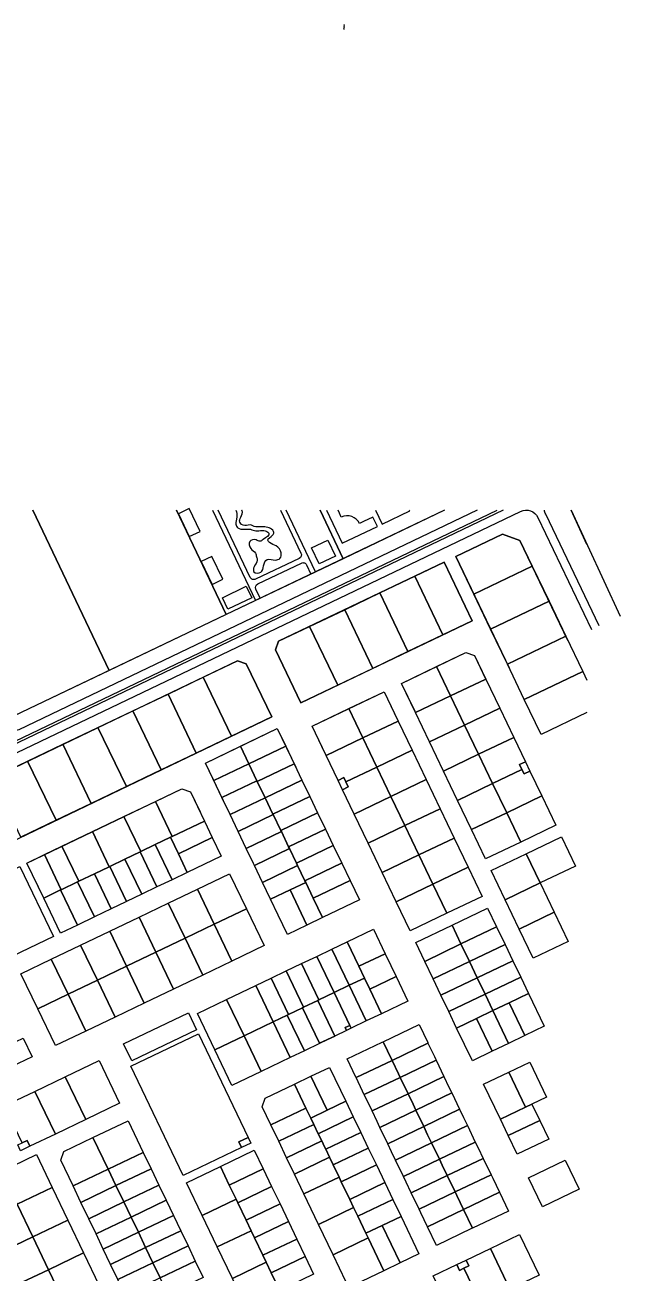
# Model space of a CAD drawing. Header units: metres. Extents: x 678805 to 1359287, y 2747329 to 5497370.
# Drawn here: x 680379 to 680838, y 2749093 to 2750056 of the extents above; entities that cross this region are included whole.
import ezdxf

# ---------------------------------------------------------------- set-up
doc = ezdxf.new("R2010")
doc.units = ezdxf.units.M
for name, color, linetype in [('00_XREF_TWQ_URBAN CONTEXT', 7, 'Continuous'), ('XREF_MON_EIT SUPPORT$0$L-Edif', 6, 'Continuous'), ('XREF_MON_EIT SUPPORT$0$L-Límite Acera', 9, 'Continuous'), ('XREF_MON_EIT SUPPORT$0$L-Límite Parcela', 5, 'Continuous'), ('XREF_MON_EIT SUPPORT$0$L-Límite Parcela Interior', 254, 'Continuous'), ('XREF_MON_URBAN CONTEXT$0$Parcel', 7, 'Continuous'), ('XREF_MON_URBAN CONTEXT$0$XREF_MON_EIT SUPPORT', 7, 'Continuous'), ('XREF_MON_WATERFEATURE$0$00_WF_Supply', 170, 'Continuous')]:
    doc.layers.add(name, color=color, linetype=linetype)
doc.layers.add('02-L-Waterfeatures 01', color=7, linetype='Continuous', true_color=0x4da6ff)

# ---------------------------------------------------------------- blocks, each defined once
blk = doc.blocks.new('XREF_MON_EIT SUPPORT')
at = {"layer": 'XREF_MON_EIT SUPPORT$0$L-Edif'}
for points in [[(680506.09, 2749682.64), (680497.8, 2749678.68), (680506.19, 2749661.1), (680514.48, 2749665.06)], [(680600.57, 2749652.24), (680613.09, 2749658.21), (680618.9, 2749646.03), (680606.38, 2749640.06)], [(680523.72, 2749645.71), (680515.43, 2749641.75), (680523.82, 2749624.17), (680532.11, 2749628.13)], [(680531.72, 2749613.91), (680550.16, 2749622.72), (680554.4, 2749613.83), (680535.96, 2749605.03)]]:
    blk.add_lwpolyline(points, close=True, dxfattribs=at)
blk.add_lwpolyline([(680612.1, 2749681.33), (680624.24, 2749655.91), (680651.31, 2749668.83), (680647.86, 2749676.05), (680640.65, 2749672.61), (680637.5, 2749671.1, 0.414214), (680623.48, 2749676.06), (680621.98, 2749679.21), (680620.97, 2749681.33)], format="xyb", dxfattribs=at)
blk.add_lwpolyline([(680649.82, 2749681.33), (680654.96, 2749670.57), (680676.37, 2749680.8), (680676.12, 2749681.33)], dxfattribs=at)
at = {"layer": 'XREF_MON_EIT SUPPORT$0$L-Límite Acera'}
for points in [[(680393.49, 2748475.41), (679998, 2749303.72, -0.413894), (680002.71, 2749317.05), (680761.78, 2749680.5, -0.414588), (680775.12, 2749675.79), (680816.34, 2749589.43)], [(680000.77, 2749323.44, -0.414533), (679999.44, 2749323.91), (679999.44, 2749323.91, -0.413894), (679999.91, 2749325.24), (680743.6, 2749681.33)], [(680728.32, 2749681.33), (680374.68, 2749512.01, -0.414588), (680368.01, 2749514.36), (680288.33, 2749681.33)], [(680822.46, 2749592.29), (680781.16, 2749678.26, -0.081391), (680780.13, 2749681.33, -0.081391)]]:
    blk.add_lwpolyline(points, format="xyb", dxfattribs=at)
blk.add_lwpolyline([(680748.23, 2749681.33), (680000.77, 2749323.44)], dxfattribs=at)
at = {"layer": 'XREF_MON_EIT SUPPORT$0$L-Límite Parcela'}
for points in [[(680703.16, 2749681.33), (680370.52, 2749522.49), (680294.67, 2749681.33)], [(680800.72, 2749681.33), (680838.48, 2749599.76)], [(680798.21, 2749580.98), (680761.27, 2749658.08), (680747.93, 2749662.79), (680711.83, 2749645.56), (680752.9, 2749559.85)], [(680724.45, 2749596.08), (680702.8, 2749641.25), (680575.1, 2749580.31), (680572.75, 2749573.65), (680592.33, 2749532.78), (680724.45, 2749596.08)], [(680680.39, 2749526.03), (680669.96, 2749547.79), (680719.56, 2749571.56), (680726.23, 2749569.21), (680734.77, 2749551.39)], [(680569.78, 2749521.97), (680550.18, 2749562.88), (680543.51, 2749565.23), (680300.47, 2749448.78), (680322.23, 2749403.36), (680569.78, 2749521.97)], [(680611.05, 2749493.7), (680600.97, 2749514.74), (680656.43, 2749541.31), (680666.79, 2749519.69)], [(680532.65, 2749457.14), (680518.64, 2749486.38), (680574.1, 2749512.96), (680588.39, 2749483.13)], [(680389.9, 2749390.57), (680380.92, 2749409.31), (680500.42, 2749466.56), (680507.09, 2749464.21), (680514.53, 2749448.68)]]:
    blk.add_lwpolyline(points, dxfattribs=at)
at = {"layer": 'XREF_MON_EIT SUPPORT$0$L-Límite Parcela Interior'}
for points in [[(680524.18, 2749681.33), (680557.39, 2749611.74)], [(680603.68, 2749633.84), (680581.01, 2749681.33)]]:
    blk.add_lwpolyline(points, dxfattribs=at)
for points in [[(680557.3, 2749628.18, -0.414231), (680553.3, 2749629.59), (680528.61, 2749681.33)], [(680576.58, 2749681.33), (680592.37, 2749648.24, -0.414196), (680590.96, 2749644.24), (680557.3, 2749628.18)], [(680561, 2749613.47), (680557.61, 2749620.57, -0.414196), (680559.02, 2749624.57), (680592.68, 2749640.63, -0.414231), (680596.68, 2749639.22), (680600.07, 2749632.11)]]:
    blk.add_lwpolyline(points, format="xyb", dxfattribs=at)
blk.add_open_spline([(680542.07, 2749681.33), (680542.74, 2749679.84), (680543.54, 2749675.05), (680541.12, 2749671.42), (680544.95, 2749665.29), (680551.91, 2749667.91), (680557.6, 2749664.93), (680561.82, 2749665.99), (680565.2, 2749665.55), (680569.62, 2749662.74), (680563.98, 2749659.67), (680560.7, 2749656.65), (680557.32, 2749659.29), (680551.37, 2749658.08), (680552.96, 2749651.2), (680557.46, 2749649.24), (680557.97, 2749645.48), (680559.38, 2749641.68), (680555.93, 2749638.64), (680555.06, 2749632.51), (680562.66, 2749632.62), (680563.28, 2749638.45), (680565.69, 2749645.37), (680571.81, 2749642.14), (680576.8, 2749643.91), (680577.86, 2749649.47), (680573.7, 2749654.37), (680568.96, 2749655.21), (680565.65, 2749659.29), (680570.09, 2749661.07), (680571.82, 2749664.02), (680570.19, 2749666.78), (680566.65, 2749668.36), (680562.52, 2749668.56), (680559.04, 2749668.53), (680556.33, 2749668.54), (680553.43, 2749670.72), (680549.33, 2749668.62), (680543.97, 2749671.73), (680546.22, 2749676.48), (680547.65, 2749679.43), (680546.84, 2749681.23), (680546.79, 2749681.33)], degree=3, knots=[20.377818, 20.377818, 20.377818, 20.377818, 24.562932, 30.216922, 33.423165, 43.154899, 47.515642, 52.063495, 55.413301, 58.112788, 64.606615, 67.4638, 70.685117, 75.689385, 81.090969, 86.276411, 89.159252, 91.976122, 97.650221, 101.469587, 106.769363, 112.019633, 117.806032, 124.389816, 127.928537, 132.21538, 138.936985, 144.631015, 146.821162, 152.088229, 154.276136, 156.325523, 160.654478, 165.46, 168.618612, 171.178368, 173.365814, 178.720732, 183.368831, 187.33506, 192.392037, 192.696582, 192.696582, 192.696582, 192.696582], dxfattribs=at)
blk = doc.blocks.new('XREF_MON_URBAN CONTEXT')
at = {"layer": 'XREF_MON_URBAN CONTEXT$0$Parcel'}
for points in [[(680385.55, 2749681.33), (680444.48, 2749557.86), (680354.23, 2749514.79), (680289.62, 2749650.16), (680354.93, 2749681.33)], [(680496.35, 2749681.33), (680534.72, 2749600.93), (680444.48, 2749557.86), (680385.55, 2749681.33)], [(680607.16, 2749681.33), (680624.97, 2749644), (680534.72, 2749600.93), (680496.35, 2749681.33)], [(680703.2, 2749681.33), (680624.97, 2749644), (680607.16, 2749681.33)], [(680812.89, 2749655.04), (680800.72, 2749681.33)], [(680812.89, 2749525.35), (680777.54, 2749508.41), (680764.58, 2749535.47), (680809.67, 2749557.07), (680812.89, 2749550.35)]]:
    blk.add_lwpolyline(points, dxfattribs=at)
for points in [[(680770.78, 2749638.24), (680725.69, 2749616.63), (680711.83, 2749645.56), (680747.93, 2749662.79), (680761.27, 2749658.08), (680770.78, 2749638.24)], [(680701.9, 2749585.28), (680680.24, 2749630.48), (680702.8, 2749641.25), (680724.45, 2749596.08), (680701.9, 2749585.28)], [(680783.74, 2749611.18), (680738.65, 2749589.58), (680725.69, 2749616.63), (680770.78, 2749638.24), (680783.74, 2749611.18)], [(680701.9, 2749585.28), (680674.85, 2749572.31), (680653.16, 2749617.56), (680680.24, 2749630.48), (680701.9, 2749585.28)], [(680674.85, 2749572.31), (680647.79, 2749559.35), (680626.09, 2749604.64), (680653.16, 2749617.56), (680674.85, 2749572.31)], [(680796.7, 2749584.13), (680751.61, 2749562.52), (680738.65, 2749589.58), (680783.74, 2749611.18), (680796.7, 2749584.13)], [(680647.79, 2749559.35), (680620.74, 2749546.39), (680599.01, 2749591.72), (680626.09, 2749604.64), (680647.79, 2749559.35)], [(680620.74, 2749546.39), (680592.33, 2749532.78), (680572.75, 2749573.65), (680575.1, 2749580.31), (680599.01, 2749591.72), (680620.74, 2749546.39)], [(680809.67, 2749557.07), (680764.58, 2749535.47), (680751.61, 2749562.52), (680796.7, 2749584.13), (680809.67, 2749557.07)], [(680734.87, 2749551.17), (680707.82, 2749538.21), (680697.02, 2749560.76), (680719.56, 2749571.56), (680726.23, 2749569.21), (680734.87, 2749551.17)], [(680538.67, 2749507.07), (680516.89, 2749552.53), (680543.51, 2749565.23), (680550.18, 2749562.88), (680569.78, 2749521.97), (680538.67, 2749507.07)], [(680707.82, 2749538.21), (680680.76, 2749525.25), (680669.96, 2749547.79), (680697.02, 2749560.76), (680707.82, 2749538.21)], [(680538.67, 2749507.07), (680511.61, 2749494.1), (680489.81, 2749539.61), (680516.89, 2749552.53), (680538.67, 2749507.07)], [(680745.67, 2749528.63), (680718.62, 2749515.67), (680707.82, 2749538.21), (680734.87, 2749551.17), (680745.67, 2749528.63)], [(680667.24, 2749518.77), (680640.18, 2749505.8), (680629.38, 2749528.35), (680656.43, 2749541.31), (680667.24, 2749518.77)], [(680511.61, 2749494.1), (680484.56, 2749481.14), (680462.74, 2749526.69), (680489.81, 2749539.61), (680511.61, 2749494.1)], [(680718.62, 2749515.67), (680691.57, 2749502.7), (680680.76, 2749525.25), (680707.82, 2749538.21), (680718.62, 2749515.67)], [(680484.56, 2749481.14), (680457.81, 2749468.32), (680435.66, 2749513.76), (680462.74, 2749526.69), (680484.56, 2749481.14)], [(680640.18, 2749505.8), (680611.77, 2749492.19), (680600.97, 2749514.74), (680629.38, 2749528.35), (680640.18, 2749505.8)], [(680756.48, 2749506.08), (680729.42, 2749493.12), (680718.62, 2749515.67), (680745.67, 2749528.63), (680756.48, 2749506.08)], [(680457.81, 2749468.32), (680430.45, 2749455.21), (680408.59, 2749500.84), (680435.66, 2749513.76), (680457.81, 2749468.32)], [(680580.59, 2749499.43), (680552.18, 2749485.82), (680545.7, 2749499.34), (680574.1, 2749512.96), (680580.59, 2749499.43)], [(680678.04, 2749496.22), (680650.98, 2749483.26), (680640.18, 2749505.8), (680667.24, 2749518.77), (680678.04, 2749496.22)], [(680729.42, 2749493.12), (680702.37, 2749480.16), (680691.57, 2749502.7), (680718.62, 2749515.67), (680729.42, 2749493.12)], [(680650.98, 2749483.26), (680627.05, 2749471.79), (680625.41, 2749475.22), (680620.95, 2749473.05), (680611.77, 2749492.19), (680640.18, 2749505.8), (680650.98, 2749483.26)], [(680765.46, 2749487.33), (680760.99, 2749485.18), (680762.8, 2749481.39), (680740.22, 2749470.57), (680729.42, 2749493.12), (680756.48, 2749506.08), (680765.46, 2749487.33)], [(680430.45, 2749455.21), (680403.4, 2749442.25), (680381.51, 2749487.92), (680408.59, 2749500.84), (680430.45, 2749455.21)], [(680552.18, 2749485.82), (680525.12, 2749472.85), (680518.64, 2749486.38), (680545.7, 2749499.34), (680552.18, 2749485.82)], [(680587.07, 2749485.9), (680558.66, 2749472.29), (680558.44, 2749472.74), (680552.18, 2749485.82), (680580.59, 2749499.43), (680587.07, 2749485.9)], [(680688.84, 2749473.68), (680661.79, 2749460.71), (680650.98, 2749483.26), (680678.04, 2749496.22), (680688.84, 2749473.68)], [(680740.22, 2749470.57), (680713.17, 2749457.61), (680702.37, 2749480.16), (680729.42, 2749493.12), (680740.22, 2749470.57)], [(680403.4, 2749442.25), (680376.34, 2749429.29), (680354.44, 2749475), (680381.51, 2749487.92), (680403.4, 2749442.25)], [(680558.44, 2749472.74), (680531.39, 2749459.78), (680525.12, 2749472.85), (680552.18, 2749485.82), (680558.44, 2749472.74)], [(680593.12, 2749473.27), (680564.71, 2749459.66), (680558.66, 2749472.29), (680587.07, 2749485.9), (680593.12, 2749473.27)], [(680661.79, 2749460.71), (680633.38, 2749447.1), (680624.39, 2749465.86), (680628.87, 2749468), (680627.05, 2749471.79), (680650.98, 2749483.26), (680661.79, 2749460.71)], [(680768.91, 2749480.14), (680764.45, 2749477.97), (680762.8, 2749481.39), (680760.99, 2749485.18), (680765.46, 2749487.33), (680768.91, 2749480.14)], [(680599.17, 2749460.65), (680570.76, 2749447.04), (680564.71, 2749459.66), (680593.12, 2749473.27), (680599.17, 2749460.65)], [(680627.05, 2749471.79), (680628.87, 2749468), (680624.39, 2749465.86), (680620.96, 2749473.02), (680620.99, 2749473), (680620.95, 2749473.05), (680625.41, 2749475.22), (680627.05, 2749471.79)], [(680699.64, 2749451.13), (680672.59, 2749438.17), (680661.79, 2749460.71), (680688.84, 2749473.68), (680699.64, 2749451.13)], [(680768.91, 2749480.14), (680778.08, 2749460.99), (680751.03, 2749448.03), (680740.22, 2749470.57), (680762.8, 2749481.39), (680764.45, 2749477.97), (680768.91, 2749480.14)], [(680517.89, 2749441.67), (680493.09, 2749429.78), (680480.13, 2749456.84), (680500.42, 2749466.56), (680507.09, 2749464.21), (680517.89, 2749441.67)], [(680558.66, 2749472.29), (680564.71, 2749459.66), (680537.65, 2749446.7), (680531.39, 2749459.78), (680558.44, 2749472.74), (680558.66, 2749472.29)], [(680751.03, 2749448.03), (680723.97, 2749435.07), (680713.17, 2749457.61), (680740.22, 2749470.57), (680751.03, 2749448.03)], [(680493.09, 2749429.78), (680491.74, 2749429.14), (680480.01, 2749423.52), (680468.74, 2749418.12), (680455.78, 2749445.17), (680480.13, 2749456.84), (680493.09, 2749429.78)], [(680570.76, 2749447.04), (680570.97, 2749446.59), (680543.92, 2749433.62), (680537.65, 2749446.7), (680564.71, 2749459.66), (680570.76, 2749447.04)], [(680605.21, 2749448.02), (680576.81, 2749434.41), (680570.97, 2749446.59), (680570.76, 2749447.04), (680599.17, 2749460.65), (680605.21, 2749448.02)], [(680672.59, 2749438.17), (680644.18, 2749424.56), (680633.38, 2749447.1), (680661.79, 2749460.71), (680672.59, 2749438.17)], [(680761.83, 2749425.48), (680751.03, 2749448.03), (680778.08, 2749460.99), (680788.88, 2749438.45), (680761.83, 2749425.48)], [(680468.74, 2749418.12), (680468.29, 2749417.9), (680456.56, 2749412.28), (680444.84, 2749406.67), (680444.39, 2749406.45), (680431.43, 2749433.51), (680455.78, 2749445.17), (680468.74, 2749418.12)], [(680576.81, 2749434.41), (680577.24, 2749433.51), (680550.18, 2749420.55), (680543.92, 2749433.62), (680570.97, 2749446.59), (680576.81, 2749434.41)], [(680611.26, 2749435.4), (680582.86, 2749421.79), (680577.24, 2749433.51), (680576.81, 2749434.41), (680605.21, 2749448.02), (680611.26, 2749435.4)], [(680710.45, 2749428.58), (680683.39, 2749415.62), (680672.59, 2749438.17), (680699.64, 2749451.13), (680710.45, 2749428.58)], [(680761.83, 2749425.48), (680734.78, 2749412.52), (680723.97, 2749435.07), (680751.03, 2749448.03), (680761.83, 2749425.48)], [(680523.94, 2749429.04), (680497.79, 2749416.51), (680491.74, 2749429.14), (680493.09, 2749429.78), (680517.89, 2749441.67), (680523.94, 2749429.04)], [(680617.31, 2749422.77), (680588.91, 2749409.16), (680583.5, 2749420.43), (680582.86, 2749421.79), (680611.26, 2749435.4), (680617.31, 2749422.77)], [(680683.39, 2749415.62), (680654.98, 2749402.01), (680644.18, 2749424.56), (680672.59, 2749438.17), (680683.39, 2749415.62)], [(680444.39, 2749406.45), (680433.12, 2749401.05), (680420.94, 2749395.22), (680407.98, 2749422.27), (680431.43, 2749433.51), (680444.39, 2749406.45)], [(680497.79, 2749416.51), (680504.7, 2749402.08), (680492.97, 2749396.46), (680480.01, 2749423.52), (680491.74, 2749429.14), (680497.79, 2749416.51)], [(680504.7, 2749402.08), (680497.79, 2749416.51), (680523.94, 2749429.04), (680530.85, 2749414.61), (680504.7, 2749402.08)], [(680582.86, 2749421.79), (680583.5, 2749420.43), (680556.45, 2749407.47), (680555.8, 2749408.82), (680550.18, 2749420.55), (680577.24, 2749433.51), (680582.86, 2749421.79)], [(680721.25, 2749406.04), (680694.19, 2749393.08), (680683.39, 2749415.62), (680710.45, 2749428.58), (680721.25, 2749406.04)], [(680804.01, 2749406.88), (680776.95, 2749393.92), (680766.15, 2749416.46), (680793.21, 2749429.43), (680804.01, 2749406.88)], [(680407.41, 2749388.73), (680406.96, 2749388.52), (680393.89, 2749382.25), (680380.92, 2749409.31), (680394.45, 2749415.79), (680407.41, 2749388.73)], [(680420.94, 2749395.22), (680420.04, 2749394.78), (680407.41, 2749388.73), (680394.45, 2749415.79), (680407.98, 2749422.27), (680420.94, 2749395.22)], [(680481.25, 2749390.85), (680469.53, 2749385.23), (680456.56, 2749412.28), (680468.29, 2749417.9), (680481.25, 2749390.85)], [(680492.97, 2749396.46), (680481.25, 2749390.85), (680468.29, 2749417.9), (680468.74, 2749418.12), (680480.01, 2749423.52), (680492.97, 2749396.46)], [(680588.91, 2749409.16), (680589.77, 2749407.36), (680562.72, 2749394.39), (680556.45, 2749407.47), (680583.5, 2749420.43), (680588.91, 2749409.16)], [(680623.79, 2749409.24), (680623.75, 2749409.22), (680595.39, 2749395.63), (680589.77, 2749407.36), (680588.91, 2749409.16), (680617.31, 2749422.77), (680623.79, 2749409.24)], [(680694.19, 2749393.08), (680665.78, 2749379.46), (680654.98, 2749402.01), (680683.39, 2749415.62), (680694.19, 2749393.08)], [(680776.95, 2749393.92), (680749.9, 2749380.96), (680739.1, 2749403.5), (680766.15, 2749416.46), (680776.95, 2749393.92)], [(680346.1, 2749387.1), (680353.31, 2749390.44), (680351.19, 2749395), (680375.51, 2749406.72), (680401.44, 2749352.61), (680369.88, 2749337.48), (680346.1, 2749387.1)], [(680457.8, 2749379.61), (680457.35, 2749379.4), (680446.08, 2749373.99), (680433.12, 2749401.05), (680444.39, 2749406.45), (680444.84, 2749406.67), (680457.8, 2749379.61)], [(680469.53, 2749385.23), (680457.8, 2749379.61), (680444.84, 2749406.67), (680456.56, 2749412.28), (680469.53, 2749385.23)], [(680595.39, 2749395.63), (680596.04, 2749394.28), (680584.01, 2749388.52), (680568.98, 2749381.32), (680562.72, 2749394.39), (680589.77, 2749407.36), (680595.39, 2749395.63)], [(680630.28, 2749395.72), (680601.87, 2749382.11), (680596.04, 2749394.28), (680595.39, 2749395.63), (680623.75, 2749409.22), (680623.79, 2749409.24), (680630.28, 2749395.72)], [(680705, 2749370.53), (680694.19, 2749393.08), (680721.25, 2749406.04), (680732.05, 2749383.49), (680705, 2749370.53)], [(680446.08, 2749373.99), (680433, 2749367.73), (680420.04, 2749394.78), (680420.94, 2749395.22), (680433.12, 2749401.05), (680446.08, 2749373.99)], [(680550.3, 2749374.03), (680525.5, 2749362.15), (680512.53, 2749389.2), (680537.33, 2749401.08), (680550.3, 2749374.03)], [(680419.93, 2749361.46), (680406.85, 2749355.2), (680393.89, 2749382.25), (680406.96, 2749388.52), (680419.93, 2749361.46)], [(680433, 2749367.73), (680419.93, 2749361.46), (680406.96, 2749388.52), (680407.41, 2749388.73), (680420.04, 2749394.78), (680433, 2749367.73)], [(680525.5, 2749362.15), (680502.95, 2749351.34), (680489.99, 2749378.4), (680512.53, 2749389.2), (680525.5, 2749362.15)], [(680596.98, 2749361.47), (680581.94, 2749354.26), (680574.81, 2749369.14), (680568.98, 2749381.32), (680584.01, 2749388.52), (680596.98, 2749361.47)], [(680601.87, 2749382.11), (680609, 2749367.23), (680596.98, 2749361.47), (680584.01, 2749388.52), (680596.04, 2749394.28), (680601.87, 2749382.11)], [(680609, 2749367.23), (680601.87, 2749382.11), (680630.28, 2749395.72), (680637.41, 2749380.84), (680609, 2749367.23)], [(680705, 2749370.53), (680676.59, 2749356.92), (680665.78, 2749379.46), (680694.19, 2749393.08), (680705, 2749370.53)], [(680787.76, 2749371.37), (680760.7, 2749358.41), (680749.9, 2749380.96), (680776.95, 2749393.92), (680787.76, 2749371.37)], [(680502.95, 2749351.34), (680480.4, 2749340.54), (680467.44, 2749367.6), (680489.99, 2749378.4), (680502.95, 2749351.34)], [(680480.4, 2749340.54), (680457.86, 2749329.74), (680444.9, 2749356.79), (680467.44, 2749367.6), (680480.4, 2749340.54)], [(680539.11, 2749333.74), (680525.5, 2749362.15), (680550.3, 2749374.03), (680563.91, 2749345.62), (680539.11, 2749333.74)], [(680743.28, 2749360.05), (680715.78, 2749346.87), (680708.86, 2749361.3), (680736.37, 2749374.47), (680743.28, 2749360.05)], [(680798.56, 2749348.83), (680771.5, 2749335.86), (680760.7, 2749358.41), (680787.76, 2749371.37), (680798.56, 2749348.83)], [(680539.11, 2749333.74), (680516.56, 2749322.94), (680502.95, 2749351.34), (680525.5, 2749362.15), (680539.11, 2749333.74)], [(680657.28, 2749339.35), (680636.99, 2749329.63), (680627.92, 2749348.57), (680648.21, 2749358.29), (680657.28, 2749339.35)], [(680715.78, 2749346.87), (680687.82, 2749333.47), (680680.91, 2749347.9), (680708.86, 2749361.3), (680715.78, 2749346.87)], [(680749.77, 2749346.52), (680722.26, 2749333.34), (680715.78, 2749346.87), (680743.28, 2749360.05), (680749.77, 2749346.52)], [(680457.86, 2749329.74), (680435.31, 2749318.94), (680422.35, 2749345.99), (680444.9, 2749356.79), (680457.86, 2749329.74)], [(680516.56, 2749322.94), (680494.02, 2749312.13), (680480.4, 2749340.54), (680502.95, 2749351.34), (680516.56, 2749322.94)], [(680636.99, 2749329.63), (680641.31, 2749320.61), (680629.59, 2749315), (680616.19, 2749342.95), (680627.92, 2749348.57), (680636.99, 2749329.63)], [(680435.31, 2749318.94), (680412.77, 2749308.13), (680399.8, 2749335.19), (680422.35, 2749345.99), (680435.31, 2749318.94)], [(680494.02, 2749312.13), (680471.47, 2749301.33), (680457.86, 2749329.74), (680480.4, 2749340.54), (680494.02, 2749312.13)], [(680629.59, 2749315), (680617.86, 2749309.38), (680604.47, 2749337.33), (680616.19, 2749342.95), (680629.59, 2749315)], [(680665.71, 2749321.77), (680645.42, 2749312.05), (680641.31, 2749320.61), (680636.99, 2749329.63), (680657.28, 2749339.35), (680661.6, 2749330.33), (680665.71, 2749321.77)], [(680722.26, 2749333.34), (680694.3, 2749319.94), (680687.82, 2749333.47), (680715.78, 2749346.87), (680722.26, 2749333.34)], [(680755.82, 2749333.89), (680728.31, 2749320.71), (680722.26, 2749333.34), (680749.77, 2749346.52), (680755.82, 2749333.89)], [(680412.77, 2749308.13), (680389.32, 2749296.9), (680376.36, 2749323.95), (680399.8, 2749335.19), (680412.77, 2749308.13)], [(680471.47, 2749301.33), (680448.92, 2749290.53), (680435.31, 2749318.94), (680457.86, 2749329.74), (680471.47, 2749301.33)], [(680606.14, 2749303.76), (680605.24, 2749303.33), (680594.42, 2749298.14), (680581.02, 2749326.1), (680592.75, 2749331.72), (680606.14, 2749303.76)], [(680617.86, 2749309.38), (680606.14, 2749303.76), (680592.75, 2749331.72), (680604.47, 2749337.33), (680617.86, 2749309.38)], [(680728.31, 2749320.71), (680700.35, 2749307.32), (680694.3, 2749319.94), (680722.26, 2749333.34), (680728.31, 2749320.71)], [(680761.86, 2749321.27), (680734.36, 2749308.09), (680728.31, 2749320.71), (680755.82, 2749333.89), (680761.86, 2749321.27)], [(680582.69, 2749292.53), (680581.79, 2749292.09), (680570.97, 2749286.91), (680557.57, 2749314.87), (680569.3, 2749320.48), (680582.69, 2749292.53)], [(680594.42, 2749298.14), (680593.52, 2749297.71), (680582.69, 2749292.53), (680569.3, 2749320.48), (680581.02, 2749326.1), (680594.42, 2749298.14)], [(680645.42, 2749312.05), (680654.49, 2749293.11), (680642.77, 2749287.49), (680629.59, 2749315), (680641.31, 2749320.61), (680645.42, 2749312.05)], [(680654.49, 2749293.11), (680645.42, 2749312.05), (680665.71, 2749321.77), (680674.78, 2749302.83), (680654.49, 2749293.11)], [(680734.36, 2749308.09), (680706.4, 2749294.69), (680700.35, 2749307.32), (680728.31, 2749320.71), (680734.36, 2749308.09)], [(680767.91, 2749308.64), (680753.03, 2749301.51), (680740.41, 2749295.46), (680734.36, 2749308.09), (680761.86, 2749321.27), (680767.91, 2749308.64)], [(680448.92, 2749290.53), (680426.38, 2749279.73), (680412.77, 2749308.13), (680435.31, 2749318.94), (680448.92, 2749290.53)], [(680570.97, 2749286.91), (680548.42, 2749276.11), (680535.03, 2749304.06), (680557.57, 2749314.87), (680570.97, 2749286.91)], [(680642.77, 2749287.49), (680631.04, 2749281.87), (680629.96, 2749284.13), (680617.86, 2749309.38), (680629.59, 2749315), (680642.77, 2749287.49)], [(680426.38, 2749279.73), (680402.93, 2749268.49), (680389.32, 2749296.9), (680412.77, 2749308.13), (680426.38, 2749279.73)], [(680548.42, 2749276.11), (680525.88, 2749265.3), (680512.48, 2749293.26), (680535.03, 2749304.06), (680548.42, 2749276.11)], [(680618.42, 2749275.82), (680606.65, 2749270.29), (680593.52, 2749297.71), (680594.42, 2749298.14), (680605.24, 2749303.33), (680618.42, 2749275.82)], [(680629.96, 2749284.13), (680626.36, 2749282.4), (680627.44, 2749280.14), (680618.42, 2749275.82), (680605.24, 2749303.33), (680606.14, 2749303.76), (680617.86, 2749309.38), (680629.96, 2749284.13)], [(680740.41, 2749295.46), (680727.78, 2749289.41), (680712.45, 2749282.07), (680706.4, 2749294.69), (680734.36, 2749308.09), (680740.41, 2749295.46)], [(680765.13, 2749276.26), (680752.51, 2749270.21), (680740.41, 2749295.46), (680753.03, 2749301.51), (680765.13, 2749276.26)], [(680765.13, 2749276.26), (680753.03, 2749301.51), (680767.91, 2749308.64), (680780.01, 2749283.39), (680765.13, 2749276.26)], [(680511.83, 2749280.75), (680461.77, 2749256.77), (680455.51, 2749269.84), (680505.56, 2749293.82), (680511.83, 2749280.75)], [(680594.97, 2749264.59), (680584.15, 2749259.4), (680570.97, 2749286.91), (680581.79, 2749292.09), (680594.97, 2749264.59)], [(680606.65, 2749270.29), (680606.69, 2749270.21), (680594.97, 2749264.59), (680581.79, 2749292.09), (680582.69, 2749292.53), (680593.52, 2749297.71), (680606.65, 2749270.29)], [(680752.51, 2749270.21), (680739.88, 2749264.16), (680727.78, 2749289.41), (680740.41, 2749295.46), (680752.51, 2749270.21)], [(680584.15, 2749259.4), (680561.6, 2749248.6), (680548.42, 2749276.11), (680570.97, 2749286.91), (680584.15, 2749259.4)], [(680631.04, 2749281.87), (680627.44, 2749280.14), (680626.36, 2749282.4), (680629.96, 2749284.13), (680631.04, 2749281.87)], [(680690.34, 2749270.36), (680662.61, 2749257.08), (680662.39, 2749257.53), (680655.69, 2749271.51), (680683.42, 2749284.79), (680690.12, 2749270.81), (680690.34, 2749270.36)], [(680739.88, 2749264.16), (680724.55, 2749256.82), (680712.45, 2749282.07), (680727.78, 2749289.41), (680739.88, 2749264.16)], [(680357.84, 2749246.89), (680351.36, 2749260.41), (680350.93, 2749261.32), (680377.98, 2749274.28), (680384.89, 2749259.85), (680357.84, 2749246.89)], [(680551.6, 2749197.73), (680544.42, 2749194.32), (680546.59, 2749189.84), (680501.43, 2749168.21), (680461.03, 2749252.53), (680513.34, 2749277.59), (680551.6, 2749197.73)], [(680561.6, 2749248.6), (680539.06, 2749237.8), (680525.88, 2749265.3), (680548.42, 2749276.11), (680561.6, 2749248.6)], [(680606.69, 2749270.21), (680606.65, 2749270.29), (680618.42, 2749275.82), (680606.69, 2749270.21)], [(680662.61, 2749257.08), (680634.88, 2749243.79), (680634.66, 2749244.24), (680627.96, 2749258.22), (680655.02, 2749271.18), (680655.69, 2749271.51), (680662.39, 2749257.53), (680662.61, 2749257.08)], [(680696.6, 2749257.29), (680668.87, 2749244), (680668.66, 2749244.45), (680667.58, 2749246.71), (680662.61, 2749257.08), (680690.34, 2749270.36), (680695.31, 2749259.99), (680696.39, 2749257.74), (680696.6, 2749257.29)], [(680426.35, 2749211.52), (680410.58, 2749244.43), (680436.73, 2749256.97), (680452.5, 2749224.05), (680426.35, 2749211.52)], [(680668.87, 2749244), (680641.14, 2749230.71), (680640.92, 2749231.16), (680639.84, 2749233.42), (680634.88, 2749243.79), (680662.61, 2749257.08), (680667.58, 2749246.71), (680668.66, 2749244.45), (680668.87, 2749244)], [(680702.65, 2749244.66), (680674.92, 2749231.37), (680668.87, 2749244), (680696.6, 2749257.29), (680702.65, 2749244.66)], [(680781.78, 2749228.79), (680770.5, 2749223.39), (680765.54, 2749221.02), (680752.58, 2749248.07), (680768.81, 2749255.85), (680781.78, 2749228.79)], [(680426.35, 2749211.52), (680402.9, 2749200.28), (680387.13, 2749233.2), (680410.58, 2749244.43), (680426.35, 2749211.52)], [(680612.54, 2749218.67), (680599.91, 2749212.62), (680599.26, 2749213.97), (680596.24, 2749220.29), (680587.38, 2749238.77), (680600, 2749244.82), (680612.54, 2749218.67)], [(680626.96, 2749225.58), (680612.54, 2749218.67), (680600, 2749244.82), (680614.43, 2749251.74), (680626.96, 2749225.58)], [(680674.92, 2749231.37), (680647.19, 2749218.09), (680641.14, 2749230.71), (680668.87, 2749244), (680674.92, 2749231.37)], [(680708.7, 2749232.04), (680680.97, 2749218.75), (680678.81, 2749223.26), (680674.92, 2749231.37), (680702.65, 2749244.66), (680706.54, 2749236.54), (680708.7, 2749232.04)], [(680765.54, 2749221.02), (680746.15, 2749211.72), (680733.19, 2749238.78), (680752.58, 2749248.07), (680765.54, 2749221.02)], [(680402.9, 2749200.28), (680383.24, 2749190.86), (680381.1, 2749195.34), (680377.31, 2749193.52), (680363.68, 2749221.97), (680387.13, 2749233.2), (680402.9, 2749200.28)], [(680596.24, 2749220.29), (680569.18, 2749207.32), (680562.49, 2749221.3), (680564.83, 2749227.97), (680587.38, 2749238.77), (680596.24, 2749220.29)], [(680632.73, 2749213.54), (680605.68, 2749200.58), (680602.29, 2749207.66), (680599.91, 2749212.62), (680612.54, 2749218.67), (680626.96, 2749225.58), (680632.73, 2749213.54)], [(680680.97, 2749218.75), (680653.24, 2749205.46), (680651.08, 2749209.97), (680647.19, 2749218.09), (680674.92, 2749231.37), (680678.81, 2749223.26), (680680.97, 2749218.75)], [(680714.75, 2749219.41), (680687.02, 2749206.12), (680680.97, 2749218.75), (680708.7, 2749232.04), (680714.75, 2749219.41)], [(680776.55, 2749210.77), (680752.2, 2749199.1), (680746.15, 2749211.72), (680765.54, 2749221.02), (680770.5, 2749223.39), (680776.55, 2749210.77)], [(680599.91, 2749212.62), (680602.29, 2749207.66), (680575.23, 2749194.7), (680569.18, 2749207.32), (680596.24, 2749220.29), (680599.26, 2749213.97), (680599.91, 2749212.62)], [(680638.5, 2749201.51), (680611.45, 2749188.54), (680610.5, 2749190.53), (680608.34, 2749195.04), (680605.68, 2749200.58), (680632.73, 2749213.54), (680638.5, 2749201.51)], [(680687.02, 2749206.12), (680659.29, 2749192.84), (680653.24, 2749205.46), (680680.97, 2749218.75), (680687.02, 2749206.12)], [(680720.8, 2749206.78), (680693.07, 2749193.5), (680690.04, 2749199.81), (680687.02, 2749206.12), (680714.75, 2749219.41), (680717.78, 2749213.1), (680720.8, 2749206.78)], [(680470.65, 2749186.17), (680443.59, 2749173.21), (680431.93, 2749197.56), (680458.98, 2749210.52), (680470.65, 2749186.17)], [(680605.68, 2749200.58), (680608.34, 2749195.04), (680581.28, 2749182.07), (680575.23, 2749194.7), (680602.29, 2749207.66), (680605.68, 2749200.58)], [(680693.07, 2749193.5), (680665.34, 2749180.21), (680662.31, 2749186.52), (680659.29, 2749192.84), (680687.02, 2749206.12), (680690.04, 2749199.81), (680693.07, 2749193.5)], [(680726.85, 2749194.16), (680699.12, 2749180.87), (680693.07, 2749193.5), (680720.8, 2749206.78), (680726.85, 2749194.16)], [(680783.47, 2749196.34), (680759.12, 2749184.67), (680752.2, 2749199.1), (680776.55, 2749210.77), (680783.47, 2749196.34)], [(680383.24, 2749190.86), (680376.08, 2749187.43), (680376.1, 2749187.46), (680376.05, 2749187.42), (680373.88, 2749191.88), (680377.31, 2749193.52), (680381.1, 2749195.34), (680383.24, 2749190.86)], [(680443.59, 2749173.21), (680416.54, 2749160.25), (680407.03, 2749180.09), (680409.38, 2749186.76), (680431.93, 2749197.56), (680443.59, 2749173.21)], [(680546.59, 2749189.84), (680544.42, 2749194.32), (680551.6, 2749197.73), (680553.74, 2749193.27), (680546.59, 2749189.84)], [(680611.45, 2749188.54), (680614.39, 2749182.41), (680587.33, 2749169.45), (680581.28, 2749182.07), (680608.34, 2749195.04), (680610.5, 2749190.53), (680611.45, 2749188.54)], [(680644.27, 2749189.47), (680617.22, 2749176.5), (680614.39, 2749182.41), (680611.45, 2749188.54), (680638.5, 2749201.51), (680644.27, 2749189.47)], [(680732.9, 2749181.53), (680705.17, 2749168.25), (680701.28, 2749176.36), (680699.12, 2749180.87), (680726.85, 2749194.16), (680729.01, 2749189.65), (680732.9, 2749181.53)], [(680400.42, 2749159.18), (680373.36, 2749146.21), (680361.27, 2749171.46), (680388.32, 2749184.43), (680400.42, 2749159.18)], [(680476.7, 2749173.55), (680449.64, 2749160.58), (680443.59, 2749173.21), (680470.65, 2749186.17), (680476.7, 2749173.55)], [(680563.24, 2749173.43), (680537.09, 2749160.9), (680530.18, 2749175.33), (680556.33, 2749187.86), (680563.24, 2749173.43)], [(680650.51, 2749176.43), (680623.46, 2749163.47), (680621.73, 2749167.08), (680617.22, 2749176.5), (680644.27, 2749189.47), (680650.51, 2749176.43)], [(680699.12, 2749180.87), (680671.39, 2749167.58), (680665.34, 2749180.21), (680693.07, 2749193.5), (680699.12, 2749180.87)], [(680537.09, 2749160.9), (680542.28, 2749150.08), (680516.12, 2749137.55), (680504.03, 2749162.8), (680530.18, 2749175.33), (680537.09, 2749160.9)], [(680617.22, 2749176.5), (680621.73, 2749167.08), (680594.68, 2749154.12), (680587.33, 2749169.45), (680614.39, 2749182.41), (680617.22, 2749176.5)], [(680657, 2749162.91), (680629.94, 2749149.94), (680623.46, 2749163.47), (680650.51, 2749176.43), (680657, 2749162.91)], [(680705.17, 2749168.25), (680677.44, 2749154.96), (680673.55, 2749163.08), (680671.39, 2749167.58), (680699.12, 2749180.87), (680701.28, 2749176.36), (680705.17, 2749168.25)], [(680738.95, 2749168.91), (680711.22, 2749155.62), (680705.17, 2749168.25), (680732.9, 2749181.53), (680738.95, 2749168.91)], [(680806.97, 2749157.7), (680778.56, 2749144.09), (680767.76, 2749166.63), (680796.17, 2749180.24), (680806.97, 2749157.7)], [(680449.64, 2749160.58), (680422.59, 2749147.62), (680416.54, 2749160.25), (680443.59, 2749173.21), (680449.64, 2749160.58)], [(680482.75, 2749160.92), (680455.69, 2749147.96), (680449.64, 2749160.58), (680476.7, 2749173.55), (680482.75, 2749160.92)], [(680569.73, 2749159.9), (680543.57, 2749147.37), (680542.28, 2749150.08), (680537.09, 2749160.9), (680563.24, 2749173.43), (680569.73, 2749159.9)], [(680623.46, 2749163.47), (680629.94, 2749149.94), (680632.97, 2749143.63), (680605.91, 2749130.67), (680594.68, 2749154.12), (680621.73, 2749167.08), (680623.46, 2749163.47)], [(680711.22, 2749155.62), (680683.49, 2749142.33), (680677.44, 2749154.96), (680705.17, 2749168.25), (680711.22, 2749155.62)], [(680745.43, 2749155.38), (680717.7, 2749142.09), (680712.51, 2749152.91), (680711.22, 2749155.62), (680738.95, 2749168.91), (680740.24, 2749166.2), (680745.43, 2749155.38)], [(680412.52, 2749133.92), (680385.46, 2749120.96), (680373.36, 2749146.21), (680400.42, 2749159.18), (680412.52, 2749133.92)], [(680455.69, 2749147.96), (680428.64, 2749134.99), (680422.59, 2749147.62), (680449.64, 2749160.58), (680455.69, 2749147.96)], [(680488.36, 2749149.2), (680461.31, 2749136.23), (680455.69, 2749147.96), (680482.75, 2749160.92), (680488.36, 2749149.2)], [(680576.21, 2749146.38), (680550.05, 2749133.85), (680543.57, 2749147.37), (680569.73, 2749159.9), (680576.21, 2749146.38)], [(680663.26, 2749149.83), (680636.21, 2749136.87), (680632.97, 2749143.63), (680629.94, 2749149.94), (680657, 2749162.91), (680663.26, 2749149.83)], [(680717.7, 2749142.09), (680689.97, 2749128.81), (680684.78, 2749139.63), (680683.49, 2749142.33), (680711.22, 2749155.62), (680712.51, 2749152.91), (680717.7, 2749142.09)], [(680385.46, 2749120.96), (680357.06, 2749107.35), (680344.96, 2749132.6), (680373.36, 2749146.21), (680385.46, 2749120.96)], [(680461.31, 2749136.23), (680434.26, 2749123.27), (680428.64, 2749134.99), (680455.69, 2749147.96), (680461.31, 2749136.23)], [(680493.98, 2749137.47), (680466.93, 2749124.51), (680461.31, 2749136.23), (680488.36, 2749149.2), (680493.98, 2749137.47)], [(680543.57, 2749147.37), (680550.05, 2749133.85), (680553.94, 2749125.73), (680527.79, 2749113.2), (680516.12, 2749137.55), (680542.28, 2749150.08), (680543.57, 2749147.37)], [(680582.69, 2749132.85), (680556.54, 2749120.32), (680553.94, 2749125.73), (680550.05, 2749133.85), (680576.21, 2749146.38), (680582.69, 2749132.85)], [(680669.53, 2749136.75), (680655.1, 2749129.84), (680642.47, 2749123.79), (680636.21, 2749136.87), (680663.26, 2749149.83), (680669.53, 2749136.75)], [(680724.61, 2749127.66), (680717.7, 2749142.09), (680745.43, 2749155.38), (680752.34, 2749140.95), (680724.61, 2749127.66)], [(680499.6, 2749125.75), (680472.54, 2749112.79), (680466.93, 2749124.51), (680493.98, 2749137.47), (680499.6, 2749125.75)], [(680636.21, 2749136.87), (680642.47, 2749123.79), (680644.2, 2749120.18), (680617.15, 2749107.22), (680605.91, 2749130.67), (680632.97, 2749143.63), (680636.21, 2749136.87)], [(680668.92, 2749100.98), (680655.1, 2749129.84), (680669.53, 2749136.75), (680683.35, 2749107.9), (680668.92, 2749100.98)], [(680724.61, 2749127.66), (680723.94, 2749127.34), (680696.88, 2749114.38), (680689.97, 2749128.81), (680717.7, 2749142.09), (680724.61, 2749127.66)], [(680424.62, 2749108.67), (680397.56, 2749095.71), (680385.46, 2749120.96), (680412.52, 2749133.92), (680424.62, 2749108.67)], [(680466.93, 2749124.51), (680439.87, 2749111.55), (680434.26, 2749123.27), (680461.31, 2749136.23), (680466.93, 2749124.51)], [(680589.17, 2749119.32), (680563.02, 2749106.79), (680556.54, 2749120.32), (680582.69, 2749132.85), (680589.17, 2749119.32)], [(680668.92, 2749100.98), (680656.3, 2749094.93), (680644.2, 2749120.18), (680642.47, 2749123.79), (680655.1, 2749129.84), (680668.92, 2749100.98)], [(680397.56, 2749095.71), (680369.15, 2749082.1), (680357.06, 2749107.35), (680385.46, 2749120.96), (680397.56, 2749095.71)], [(680472.54, 2749112.79), (680445.49, 2749099.82), (680439.87, 2749111.55), (680466.93, 2749124.51), (680472.54, 2749112.79)], [(680505.22, 2749114.02), (680478.16, 2749101.06), (680472.54, 2749112.79), (680499.6, 2749125.75), (680505.22, 2749114.02)], [(680556.54, 2749120.32), (680563.02, 2749106.79), (680565.61, 2749101.38), (680539.46, 2749088.85), (680527.79, 2749113.2), (680553.94, 2749125.73), (680556.54, 2749120.32)], [(680595.65, 2749105.79), (680569.5, 2749093.26), (680565.61, 2749101.38), (680563.02, 2749106.79), (680589.17, 2749119.32), (680595.65, 2749105.79)], [(680656.3, 2749094.93), (680633.75, 2749084.13), (680627.08, 2749086.48), (680617.15, 2749107.22), (680644.2, 2749120.18), (680656.3, 2749094.93)], [(680776.11, 2749091.35), (680753.56, 2749080.55), (680738.44, 2749112.11), (680760.99, 2749122.91), (680776.11, 2749091.35)], [(680436.72, 2749083.42), (680409.66, 2749070.46), (680397.56, 2749095.71), (680424.62, 2749108.67), (680436.72, 2749083.42)], [(680478.16, 2749101.06), (680451.11, 2749088.1), (680445.49, 2749099.82), (680472.54, 2749112.79), (680478.16, 2749101.06)], [(680510.83, 2749102.3), (680483.78, 2749089.34), (680478.16, 2749101.06), (680505.22, 2749114.02), (680510.83, 2749102.3)], [(680753.56, 2749080.55), (680731.02, 2749069.75), (680718.05, 2749096.8), (680721.9, 2749098.64), (680719.74, 2749103.15), (680738.44, 2749112.11), (680753.56, 2749080.55)], [(680483.78, 2749089.34), (680456.72, 2749076.38), (680451.11, 2749088.1), (680478.16, 2749101.06), (680483.78, 2749089.34)], [(680516.88, 2749089.68), (680489.83, 2749076.71), (680483.78, 2749089.34), (680510.83, 2749102.3), (680516.88, 2749089.68)], [(680569.5, 2749093.26), (680575.98, 2749079.74), (680577.28, 2749077.03), (680551.12, 2749064.5), (680539.46, 2749088.85), (680565.61, 2749101.38), (680569.5, 2749093.26)], [(680602.13, 2749092.27), (680575.98, 2749079.74), (680569.5, 2749093.26), (680595.65, 2749105.79), (680602.13, 2749092.27)], [(680718.05, 2749096.8), (680731.02, 2749069.75), (680709.37, 2749059.37), (680694.25, 2749090.94), (680712.52, 2749099.69), (680714.68, 2749095.18), (680718.05, 2749096.8)], [(680718.05, 2749096.8), (680714.68, 2749095.18), (680712.52, 2749099.69), (680719.74, 2749103.15), (680721.9, 2749098.64), (680718.05, 2749096.8)], [(680409.66, 2749070.46), (680381.25, 2749056.85), (680369.15, 2749082.1), (680397.56, 2749095.71), (680409.66, 2749070.46)]]:
    blk.add_lwpolyline(points, close=True, dxfattribs=at)
at = {"layer": 'XREF_MON_URBAN CONTEXT$0$XREF_MON_EIT SUPPORT'}
blk.add_blockref('XREF_MON_EIT SUPPORT', (0, 0), dxfattribs=at)
blk = doc.blocks.new('XREF_MON_WATERFEATURE$0$WF_S_Nozzle')
at = {"layer": 'XREF_MON_WATERFEATURE$0$00_WF_Supply'}
blk.add_lwpolyline([(0, 0), (-0.2, 0)], dxfattribs=at)
blk.add_lwpolyline([(0, 0.03), (0, -0.03), (0.05, 0)], close=True, dxfattribs=at)
blk.add_circle((0.05, 0), 0.0666, dxfattribs=at)
blk = doc.blocks.new('XREF_MON_WATERFEATURE')
at = {"layer": 'XREF_MON_WATERFEATURE$0$00_WF_Supply', "rotation": 356.1377248230785}
for p in [(680625.4943, 2750052.4928), (680625.5615, 2750053.4905), (680625.6287, 2750054.4883), (680625.6959, 2750055.486)]:
    blk.add_blockref('XREF_MON_WATERFEATURE$0$WF_S_Nozzle', p, dxfattribs=at)

msp = doc.modelspace()

# ---------------------------------------------------------------- block references
at = {"layer": '00_XREF_TWQ_URBAN CONTEXT'}
msp.add_blockref('XREF_MON_URBAN CONTEXT', (0, 0), dxfattribs=at)
at = {"layer": '02-L-Waterfeatures 01', "color": 18, "true_color": 0x000000}
msp.add_blockref('XREF_MON_WATERFEATURE', (0, 0), dxfattribs=at)

doc.saveas('drawing.dxf')
